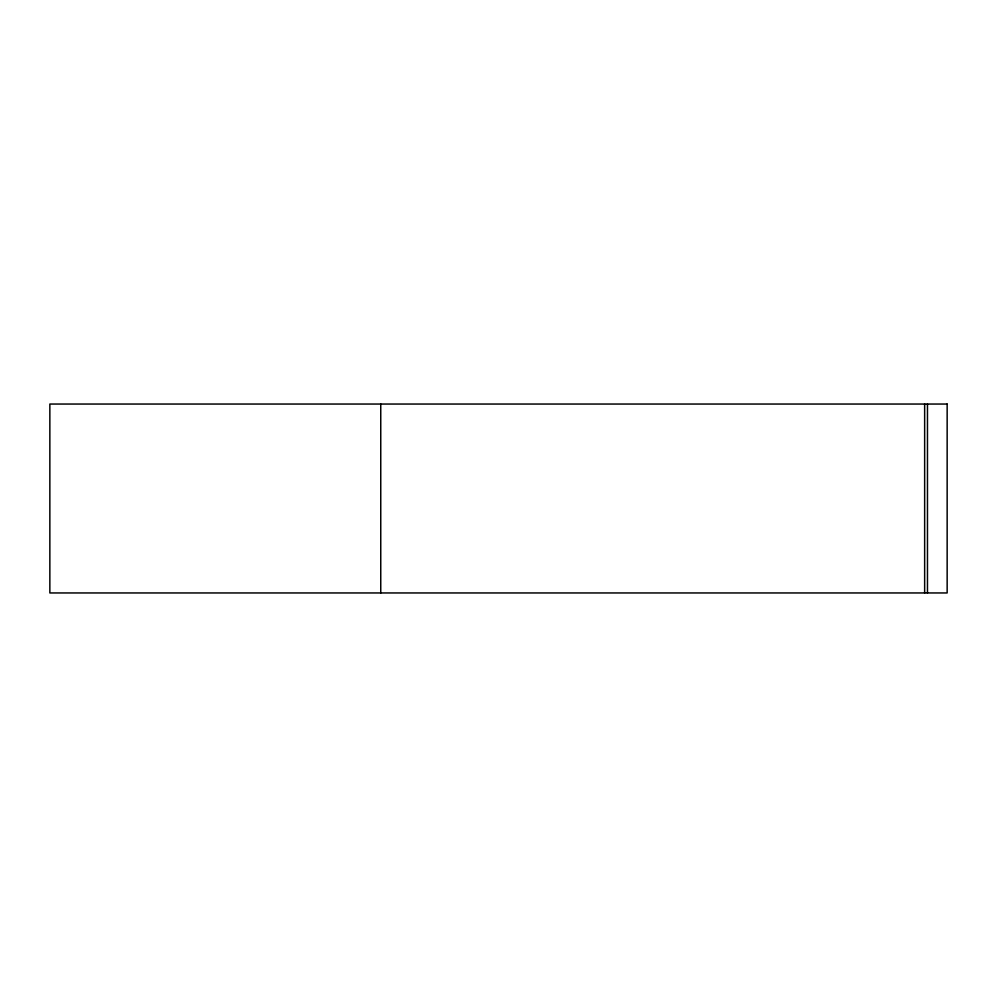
<?xml version="1.0" encoding="UTF-8"?>
<svg xmlns="http://www.w3.org/2000/svg" width="997" height="997" viewBox="0 0 997 997"><rect width="100%" height="100%" fill="white"/><g stroke="black" fill="none" stroke-linecap="round" stroke-linejoin="round"><path stroke-width="1.5" d="M927.472 404.047L927.472 592.953M924.643 404.047L924.643 592.953M380.754 404.047L380.754 592.953M947.15 404.047L49.85 404.047L49.85 592.953L947.15 592.953L947.15 404.047"/></g></svg>
